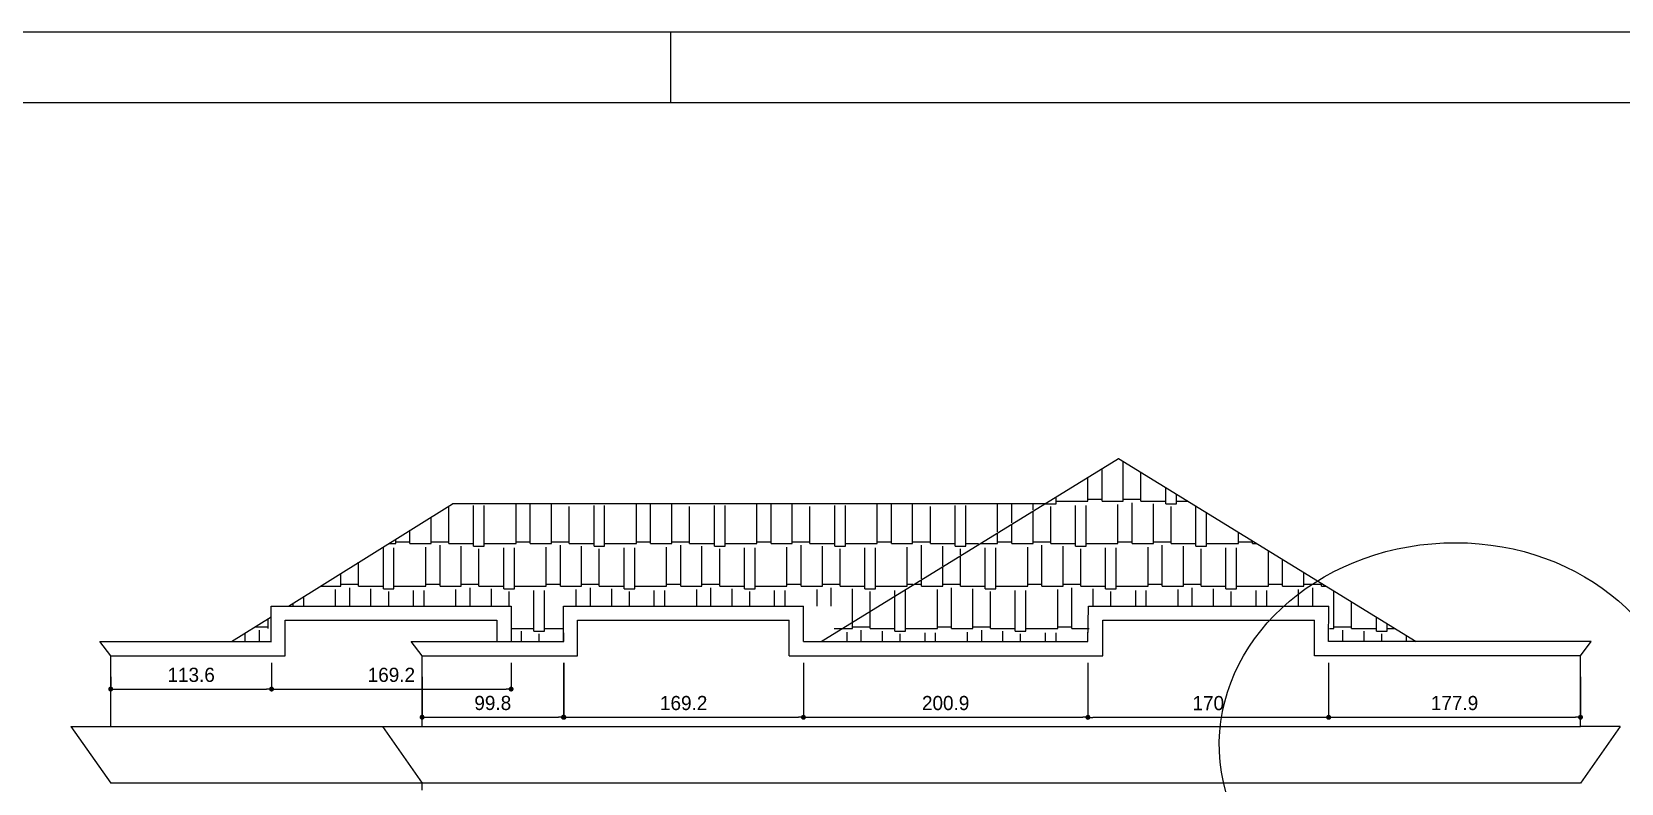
# Model space of a CAD drawing. Extents: x -1098 to 3016, y -832 to 644.
# Drawn here: x -901.8 to -677.3, y -291.1 to -185 of the extents above; entities that cross this region are included whole.
import ezdxf

# ---------------------------------------------------------------- set-up
doc = ezdxf.new("R2010")
doc.units = 0
doc.header["$MEASUREMENT"] = 0
doc.layers.get('0').update_dxf_attribs({"linetype": 'CONTINUOUS'})
doc.layers.get('DEFPOINTS').update_dxf_attribs({"linetype": 'CONTINUOUS'})
for name, color, linetype in [('ESQUADRIAS', 2, 'CONTINUOUS'), ('HACHURA', 1, 'CONTINUOUS'), ('MARGEXT', 2, 'CONTINUOUS'), ('MARGINT', 6, 'CONTINUOUS'), ('PAREDE', 1, 'CONTINUOUS'), ('PAREDES', 7, 'CONTINUOUS'), ('TELHADO', 2, 'CONTINUOUS')]:
    doc.layers.add(name, color=color, linetype=linetype)
doc.dimstyles.new('ISO-25', dxfattribs={"dimtxt": 10, "dimasz": 3.5, "dimexe": 1.25, "dimexo": 15, "dimgap": 5, "dimtad": 1, "dimdec": 1, "dimtxsty": 'STANDARD', "dimblk": 'DOT', "dimcen": 2.5, "dimclrd": 1, "dimclre": 1, "dimclrt": 2, "dimazin": 3, "dimtfac": 1, "dimtdec": 1, "dimtmove": 0, "dimatfit": 3})

# ---------------------------------------------------------------- blocks, each defined once
blk = doc.blocks.new('_DOT')
at = {"color": 0, "linetype": 'BYBLOCK'}
blk.add_line((-0.5, 0), (-1, 0), dxfattribs=at)
at = {"color": 0, "linetype": 'BYBLOCK', "const_width": 0.5}
blk.add_lwpolyline([(-0.25, 0, 1), (0.25, 0, 1)], format="xyb", close=True, dxfattribs=at)
blk = doc.blocks.new('*D163')
at = {"color": 1, "linetype": 'BYBLOCK'}
for p, q in [((-826.61, -274.06), (-826.61, -282.01)), ((-792.78, -274.06), (-792.78, -282.01)), ((-825.91, -281.76), (-793.48, -281.76))]:
    blk.add_line(p, q, dxfattribs=at)
at = {"layer": 'DEFPOINTS', "color": 0, "linetype": 'BYBLOCK'}
for p in [(-826.61, -271.06), (-792.78, -271.06), (-792.78, -281.76)]:
    blk.add_point(p, dxfattribs=at)
at = {"color": 1, "linetype": 'BYBLOCK', "xscale": 0.7000000000000001, "yscale": 0.7000000000000001, "zscale": 0.7000000000000001, "rotation": 180}
blk.add_blockref('_DOT', (-826.61, -281.76), dxfattribs=at)
at = {"color": 1, "linetype": 'BYBLOCK', "xscale": 0.7000000000000001, "yscale": 0.7000000000000001, "zscale": 0.7000000000000001}
blk.add_blockref('_DOT', (-792.78, -281.76), dxfattribs=at)
at = {"color": 2, "linetype": 'BYBLOCK', "insert": (-809.7, -279.76), "char_height": 2, "attachment_point": 5}
blk.add_mtext('169.2', dxfattribs=at)
blk = doc.blocks.new('*D164')
at = {"color": 1, "linetype": 'BYBLOCK'}
for p, q in [((-846.64, -276.06), (-846.64, -282)), ((-826.68, -274.06), (-826.68, -282)), ((-845.94, -281.75), (-827.38, -281.75))]:
    blk.add_line(p, q, dxfattribs=at)
at = {"layer": 'DEFPOINTS', "color": 0, "linetype": 'BYBLOCK'}
for p in [(-826.68, -271.06), (-846.64, -273.06), (-826.68, -281.75)]:
    blk.add_point(p, dxfattribs=at)
at = {"color": 1, "linetype": 'BYBLOCK', "xscale": 0.7000000000000001, "yscale": 0.7000000000000001, "zscale": 0.7000000000000001, "rotation": 180}
blk.add_blockref('_DOT', (-846.64, -281.75), dxfattribs=at)
at = {"color": 1, "linetype": 'BYBLOCK', "xscale": 0.7000000000000001, "yscale": 0.7000000000000001, "zscale": 0.7000000000000001}
blk.add_blockref('_DOT', (-826.68, -281.75), dxfattribs=at)
at = {"color": 2, "linetype": 'BYBLOCK', "insert": (-836.66, -279.75), "char_height": 2, "attachment_point": 5}
blk.add_mtext('99.8', dxfattribs=at)
blk = doc.blocks.new('*D165')
at = {"color": 1, "linetype": 'BYBLOCK'}
for p, q in [((-867.9, -274.06), (-867.9, -278.03)), ((-834.07, -274.06), (-834.07, -278.03)), ((-867.2, -277.78), (-834.77, -277.78))]:
    blk.add_line(p, q, dxfattribs=at)
at = {"layer": 'DEFPOINTS', "color": 0, "linetype": 'BYBLOCK'}
for p in [(-867.9, -271.06), (-834.07, -271.06), (-834.07, -277.78)]:
    blk.add_point(p, dxfattribs=at)
at = {"color": 1, "linetype": 'BYBLOCK', "xscale": 0.7000000000000001, "yscale": 0.7000000000000001, "zscale": 0.7000000000000001, "rotation": 180}
blk.add_blockref('_DOT', (-867.9, -277.78), dxfattribs=at)
at = {"color": 1, "linetype": 'BYBLOCK', "xscale": 0.7000000000000001, "yscale": 0.7000000000000001, "zscale": 0.7000000000000001}
blk.add_blockref('_DOT', (-834.07, -277.78), dxfattribs=at)
at = {"color": 2, "linetype": 'BYBLOCK', "insert": (-850.98, -275.78), "char_height": 2, "attachment_point": 5}
blk.add_mtext('169.2', dxfattribs=at)
blk = doc.blocks.new('*D166')
at = {"color": 1, "linetype": 'BYBLOCK'}
for p, q in [((-890.62, -276.06), (-890.62, -278.03)), ((-867.9, -274.06), (-867.9, -278.03)), ((-889.92, -277.78), (-868.6, -277.78))]:
    blk.add_line(p, q, dxfattribs=at)
at = {"layer": 'DEFPOINTS', "color": 0, "linetype": 'BYBLOCK'}
for p in [(-867.9, -271.06), (-890.62, -273.06), (-867.9, -277.78)]:
    blk.add_point(p, dxfattribs=at)
at = {"color": 1, "linetype": 'BYBLOCK', "xscale": 0.7000000000000001, "yscale": 0.7000000000000001, "zscale": 0.7000000000000001, "rotation": 180}
blk.add_blockref('_DOT', (-890.62, -277.78), dxfattribs=at)
at = {"color": 1, "linetype": 'BYBLOCK', "xscale": 0.7000000000000001, "yscale": 0.7000000000000001, "zscale": 0.7000000000000001}
blk.add_blockref('_DOT', (-867.9, -277.78), dxfattribs=at)
at = {"color": 2, "linetype": 'BYBLOCK', "insert": (-879.26, -275.78), "char_height": 2, "attachment_point": 5}
blk.add_mtext('113.6', dxfattribs=at)
blk = doc.blocks.new('*D167')
at = {"color": 1, "linetype": 'BYBLOCK'}
for p, q in [((-752.61, -274.06), (-752.61, -282.02)), ((-718.61, -274.06), (-718.61, -282.02)), ((-719.31, -281.77), (-751.91, -281.77))]:
    blk.add_line(p, q, dxfattribs=at)
at = {"layer": 'DEFPOINTS', "color": 0, "linetype": 'BYBLOCK'}
for p in [(-752.61, -271.06), (-718.61, -271.06), (-752.61, -281.77)]:
    blk.add_point(p, dxfattribs=at)
at = {"color": 1, "linetype": 'BYBLOCK', "xscale": 0.7000000000000001, "yscale": 0.7000000000000001, "zscale": 0.7000000000000001, "rotation": 180}
blk.add_blockref('_DOT', (-752.61, -281.77), dxfattribs=at)
at = {"color": 1, "linetype": 'BYBLOCK', "xscale": 0.7000000000000001, "yscale": 0.7000000000000001, "zscale": 0.7000000000000001}
blk.add_blockref('_DOT', (-718.61, -281.77), dxfattribs=at)
at = {"color": 2, "linetype": 'BYBLOCK', "insert": (-735.61, -279.77), "char_height": 2, "attachment_point": 5}
blk.add_mtext('170', dxfattribs=at)
blk = doc.blocks.new('*D168')
at = {"color": 1, "linetype": 'BYBLOCK'}
for p, q in [((-718.61, -274.06), (-718.61, -282.01)), ((-683.04, -276.06), (-683.04, -282.01)), ((-717.91, -281.76), (-683.74, -281.76))]:
    blk.add_line(p, q, dxfattribs=at)
at = {"layer": 'DEFPOINTS', "color": 0, "linetype": 'BYBLOCK'}
for p in [(-718.61, -271.06), (-683.04, -273.06), (-683.04, -281.76)]:
    blk.add_point(p, dxfattribs=at)
at = {"color": 1, "linetype": 'BYBLOCK', "xscale": 0.7000000000000001, "yscale": 0.7000000000000001, "zscale": 0.7000000000000001, "rotation": 180}
blk.add_blockref('_DOT', (-718.61, -281.76), dxfattribs=at)
at = {"color": 1, "linetype": 'BYBLOCK', "xscale": 0.7000000000000001, "yscale": 0.7000000000000001, "zscale": 0.7000000000000001}
blk.add_blockref('_DOT', (-683.04, -281.76), dxfattribs=at)
at = {"color": 2, "linetype": 'BYBLOCK', "insert": (-700.83, -279.76), "char_height": 2, "attachment_point": 5}
blk.add_mtext('177.9', dxfattribs=at)
blk = doc.blocks.new('*D169')
at = {"color": 1, "linetype": 'BYBLOCK'}
for p, q in [((-792.78, -274.06), (-792.78, -282.01)), ((-752.61, -274.06), (-752.61, -282.01)), ((-792.08, -281.76), (-753.31, -281.76))]:
    blk.add_line(p, q, dxfattribs=at)
at = {"layer": 'DEFPOINTS', "color": 0, "linetype": 'BYBLOCK'}
for p in [(-792.78, -271.06), (-752.61, -271.06), (-752.61, -281.76)]:
    blk.add_point(p, dxfattribs=at)
at = {"color": 1, "linetype": 'BYBLOCK', "xscale": 0.7000000000000001, "yscale": 0.7000000000000001, "zscale": 0.7000000000000001, "rotation": 180}
blk.add_blockref('_DOT', (-792.78, -281.76), dxfattribs=at)
at = {"color": 1, "linetype": 'BYBLOCK', "xscale": 0.7000000000000001, "yscale": 0.7000000000000001, "zscale": 0.7000000000000001}
blk.add_blockref('_DOT', (-752.61, -281.76), dxfattribs=at)
at = {"color": 2, "linetype": 'BYBLOCK', "insert": (-772.7, -279.76), "char_height": 2, "attachment_point": 5}
blk.add_mtext('200.9', dxfattribs=at)

msp = doc.modelspace()

# ---------------------------------------------------------------- linework, layer by layer
at = {"layer": 'ESQUADRIAS', "color": 4}
for points in [[(-865.527, -266.063), (-842.371, -251.63)], [(-758.703, -251.63), (-842.371, -251.63)], [(-867.966, -271.063), (-867.966, -266.063)], [(-867.966, -266.063), (-834.066, -266.063)], [(-834.066, -266.063), (-834.066, -271.063)], [(-873.549, -271.063), (-867.966, -267.584)], [(-890.622, -273.063), (-892.143, -271.063)], [(-892.143, -271.063), (-867.895, -271.063)], [(-890.622, -283.063), (-890.622, -273.063)], [(-896.231, -283.063), (-890.622, -283.063)], [(-896.231, -283.063), (-890.622, -291.063)]]:
    msp.add_lwpolyline(points, dxfattribs=at)
at = {"layer": 'ESQUADRIAS', "color": 1}
msp.add_ellipse((-701.181, -285.269), major_axis=(-32.85, -1.371), ratio=0.856092, start_param=-1.5707963, end_param=4.712389, dxfattribs=at)
at = {"layer": 'HACHURA', "color": 2}
for p, q in [((-750.612, -251.235), (-750.612, -246.652)), ((-748.308, -245.235), (-748.233, -245.235)), ((-747.612, -251.235), (-747.612, -245.617)), ((-752.612, -251.235), (-752.612, -247.883)), ((-745.112, -251.235), (-745.112, -247.155)), ((-757.112, -251.61), (-757.112, -250.651)), ((-757.112, -251.235), (-752.612, -251.235)), ((-752.612, -250.985), (-750.612, -250.985)), ((-750.612, -251.235), (-747.612, -251.235)), ((-747.612, -250.985), (-745.112, -250.985)), ((-745.112, -251.235), (-741.612, -251.235)), ((-741.612, -251.61), (-741.612, -249.309)), ((-740.112, -251.61), (-740.112, -250.231)), ((-740.112, -251.235), (-738.48, -251.235)), ((-760.362, -257.235), (-760.362, -252.65)), ((-758.612, -251.61), (-758.612, -251.574)), ((-758.612, -251.61), (-757.112, -251.61)), ((-757.862, -257.235), (-757.862, -251.985)), ((-754.362, -257.61), (-754.362, -251.86)), ((-752.862, -257.61), (-752.862, -251.86)), ((-748.362, -257.235), (-748.362, -251.735)), ((-746.362, -257.235), (-746.362, -251.485)), ((-743.362, -257.235), (-743.362, -251.61)), ((-741.612, -251.61), (-740.112, -251.61)), ((-740.862, -257.235), (-740.862, -251.985)), ((-737.362, -257.61), (-737.362, -251.923)), ((-735.862, -257.61), (-735.862, -252.846)), ((-765.362, -257.235), (-765.362, -255.726)), ((-763.362, -257.235), (-763.362, -254.496)), ((-731.362, -257.235), (-731.362, -255.614)), ((-767.815, -257.235), (-765.362, -257.235)), ((-767.112, -263.61), (-767.112, -257.86)), ((-765.612, -263.61), (-765.612, -257.86)), ((-765.362, -256.985), (-763.362, -256.985)), ((-763.362, -257.235), (-760.362, -257.235)), ((-761.112, -263.235), (-761.112, -257.735)), ((-760.362, -256.985), (-757.862, -256.985)), ((-759.112, -263.235), (-759.112, -257.485)), ((-757.862, -257.235), (-754.362, -257.235)), ((-756.112, -263.235), (-756.112, -257.61)), ((-754.362, -257.61), (-752.862, -257.61)), ((-753.612, -263.235), (-753.612, -257.985)), ((-752.862, -257.235), (-748.362, -257.235)), ((-750.112, -263.61), (-750.112, -257.86)), ((-748.612, -263.61), (-748.612, -257.86)), ((-748.362, -256.985), (-746.362, -256.985)), ((-746.362, -257.235), (-743.362, -257.235)), ((-744.112, -263.235), (-744.112, -257.735)), ((-743.362, -256.985), (-740.862, -256.985)), ((-742.112, -263.235), (-742.112, -257.485)), ((-740.862, -257.235), (-737.362, -257.235)), ((-739.112, -263.235), (-739.112, -257.61)), ((-737.362, -257.61), (-735.862, -257.61)), ((-736.612, -263.235), (-736.612, -257.985)), ((-735.862, -257.235), (-731.362, -257.235)), ((-733.112, -263.61), (-733.112, -257.86)), ((-731.612, -263.61), (-731.612, -257.86)), ((-731.362, -256.985), (-729.362, -256.985)), ((-729.362, -257.235), (-729.362, -256.845)), ((-729.362, -257.235), (-728.726, -257.235)), ((-770.612, -263.235), (-770.612, -258.956)), ((-727.112, -263.235), (-727.112, -258.229)), ((-725.112, -263.235), (-725.112, -259.459)), ((-776.112, -263.235), (-776.112, -262.339)), ((-773.112, -263.235), (-773.112, -260.494)), ((-722.112, -263.235), (-722.112, -261.305)), ((-779.862, -269.61), (-779.862, -264.646)), ((-778.362, -269.61), (-778.362, -263.86)), ((-777.162, -262.985), (-776.112, -262.985)), ((-776.112, -263.235), (-773.112, -263.235)), ((-773.862, -269.235), (-773.862, -263.735)), ((-773.112, -262.985), (-770.612, -262.985)), ((-771.862, -269.235), (-771.862, -263.485)), ((-770.612, -263.235), (-767.112, -263.235)), ((-768.862, -269.235), (-768.862, -263.61)), ((-767.112, -263.61), (-765.612, -263.61)), ((-766.362, -269.235), (-766.362, -263.985)), ((-765.612, -263.235), (-761.112, -263.235)), ((-762.862, -269.61), (-762.862, -263.86)), ((-761.362, -269.61), (-761.362, -263.86)), ((-761.112, -262.985), (-759.112, -262.985)), ((-759.112, -263.235), (-756.112, -263.235)), ((-756.862, -269.235), (-756.862, -263.735)), ((-756.112, -262.985), (-753.612, -262.985)), ((-754.862, -269.235), (-754.862, -263.485)), ((-753.612, -263.235), (-750.112, -263.235)), ((-751.862, -266.063), (-751.862, -263.61)), ((-750.112, -263.61), (-748.612, -263.61)), ((-749.362, -266.063), (-749.362, -263.985)), ((-748.612, -263.235), (-744.112, -263.235)), ((-745.862, -266.063), (-745.862, -263.86)), ((-744.362, -266.063), (-744.362, -263.86)), ((-744.112, -262.985), (-742.112, -262.985)), ((-742.112, -263.235), (-739.112, -263.235)), ((-739.862, -266.063), (-739.862, -263.735)), ((-739.112, -262.985), (-736.612, -262.985)), ((-737.862, -266.063), (-737.862, -263.485)), ((-736.612, -263.235), (-733.112, -263.235)), ((-734.862, -266.063), (-734.862, -263.61)), ((-733.112, -263.61), (-731.612, -263.61)), ((-732.362, -266.063), (-732.362, -263.985)), ((-731.612, -263.235), (-727.112, -263.235)), ((-728.862, -266.063), (-728.862, -263.86)), ((-727.362, -266.063), (-727.362, -263.86)), ((-727.112, -262.985), (-725.112, -262.985)), ((-725.112, -263.235), (-722.112, -263.235)), ((-722.862, -266.063), (-722.862, -263.735)), ((-722.112, -262.985), (-719.612, -262.985)), ((-720.862, -266.063), (-720.862, -263.485)), ((-719.612, -263.235), (-719.612, -262.843)), ((-719.612, -263.235), (-718.973, -263.235)), ((-717.862, -269.235), (-717.862, -263.919)), ((-783.362, -269.235), (-783.362, -266.799)), ((-715.362, -269.235), (-715.362, -265.457)), ((-787.322, -269.235), (-785.862, -269.235)), ((-785.862, -269.235), (-785.862, -268.337)), ((-785.862, -268.985), (-783.362, -268.985)), ((-783.362, -269.235), (-779.862, -269.235)), ((-778.362, -269.235), (-773.862, -269.235)), ((-773.862, -268.985), (-771.862, -268.985)), ((-771.862, -269.235), (-768.862, -269.235)), ((-768.862, -268.985), (-766.362, -268.985)), ((-766.362, -269.235), (-762.862, -269.235)), ((-761.362, -269.235), (-756.862, -269.235)), ((-756.862, -268.985), (-754.862, -268.985)), ((-754.862, -269.235), (-752.416, -269.235)), ((-718.503, -269.235), (-717.862, -269.235)), ((-717.862, -268.985), (-715.362, -268.985)), ((-715.362, -269.235), (-711.862, -269.235)), ((-711.862, -269.61), (-711.862, -267.611)), ((-710.362, -269.61), (-710.362, -268.533)), ((-710.362, -269.235), (-709.22, -269.235)), ((-786.612, -271.063), (-786.612, -269.735)), ((-784.612, -271.063), (-784.612, -269.485)), ((-781.612, -271.063), (-781.612, -269.61)), ((-779.862, -269.61), (-778.362, -269.61)), ((-779.112, -271.063), (-779.112, -269.985)), ((-775.612, -271.063), (-775.612, -269.86)), ((-774.112, -271.063), (-774.112, -269.86)), ((-769.612, -271.063), (-769.612, -269.735)), ((-767.612, -271.063), (-767.612, -269.485)), ((-764.612, -271.063), (-764.612, -269.61)), ((-762.862, -269.61), (-761.362, -269.61)), ((-762.112, -271.063), (-762.112, -269.985)), ((-758.612, -271.063), (-758.612, -269.86)), ((-757.112, -271.063), (-757.112, -269.86)), ((-752.612, -271.063), (-752.612, -269.735)), ((-718.612, -271.063), (-718.612, -269.735)), ((-716.612, -271.063), (-716.612, -269.485)), ((-713.612, -271.063), (-713.612, -269.61)), ((-711.862, -269.61), (-710.362, -269.61)), ((-711.112, -271.063), (-711.112, -269.985)), ((-707.612, -271.063), (-707.612, -270.225))]:
    msp.add_line(p, q, dxfattribs=at)
at = {"layer": 'HACHURA', "color": 1}
for p, q in [((-845.362, -257.235), (-845.362, -253.494)), ((-842.862, -257.235), (-842.862, -251.985)), ((-839.362, -257.61), (-839.362, -251.86)), ((-837.862, -257.61), (-837.862, -251.86)), ((-833.362, -257.235), (-833.362, -251.735)), ((-831.362, -257.235), (-831.362, -251.63)), ((-828.362, -257.235), (-828.362, -251.63)), ((-825.862, -257.235), (-825.862, -251.985)), ((-822.362, -257.61), (-822.362, -251.86)), ((-820.862, -257.61), (-820.862, -251.86)), ((-816.362, -257.235), (-816.362, -251.735)), ((-814.362, -257.235), (-814.362, -251.63)), ((-811.362, -257.235), (-811.362, -251.63)), ((-808.862, -257.235), (-808.862, -251.985)), ((-805.362, -257.61), (-805.362, -251.86)), ((-803.862, -257.61), (-803.862, -251.86)), ((-799.362, -257.235), (-799.362, -251.735)), ((-797.362, -257.235), (-797.362, -251.63)), ((-794.362, -257.235), (-794.362, -251.63)), ((-791.862, -257.235), (-791.862, -251.985)), ((-788.362, -257.61), (-788.362, -251.86)), ((-786.862, -257.61), (-786.862, -251.86)), ((-782.362, -257.235), (-782.362, -251.735)), ((-780.362, -257.235), (-780.362, -251.63)), ((-777.362, -257.235), (-777.362, -251.63)), ((-774.862, -257.235), (-774.862, -251.985)), ((-771.362, -257.61), (-771.362, -251.86)), ((-769.862, -257.61), (-769.862, -251.86)), ((-765.362, -255.564), (-765.362, -251.735)), ((-763.362, -254.324), (-763.362, -251.63)), ((-760.362, -252.464), (-760.362, -251.63)), ((-848.362, -257.235), (-848.362, -255.364)), ((-852.112, -263.61), (-852.112, -257.86)), ((-851.364, -257.235), (-850.362, -257.235)), ((-850.612, -263.61), (-850.612, -257.86)), ((-850.362, -257.235), (-850.362, -256.611)), ((-850.362, -256.985), (-848.362, -256.985)), ((-848.362, -257.235), (-845.362, -257.235)), ((-846.112, -263.235), (-846.112, -257.735)), ((-845.362, -256.985), (-842.862, -256.985)), ((-844.112, -263.235), (-844.112, -257.485)), ((-842.862, -257.235), (-839.362, -257.235)), ((-841.112, -263.235), (-841.112, -257.61)), ((-839.362, -257.61), (-837.862, -257.61)), ((-838.612, -263.235), (-838.612, -257.985)), ((-837.862, -257.235), (-833.362, -257.235)), ((-835.112, -263.61), (-835.112, -257.86)), ((-833.612, -263.61), (-833.612, -257.86)), ((-833.362, -256.985), (-831.362, -256.985)), ((-831.362, -257.235), (-828.362, -257.235)), ((-829.112, -263.235), (-829.112, -257.735)), ((-828.362, -256.985), (-825.862, -256.985)), ((-827.112, -263.235), (-827.112, -257.485)), ((-825.862, -257.235), (-822.362, -257.235)), ((-824.112, -263.235), (-824.112, -257.61)), ((-822.362, -257.61), (-820.862, -257.61)), ((-821.612, -263.235), (-821.612, -257.985)), ((-820.862, -257.235), (-816.362, -257.235)), ((-818.112, -263.61), (-818.112, -257.86)), ((-816.612, -263.61), (-816.612, -257.86)), ((-816.362, -256.985), (-814.362, -256.985)), ((-814.362, -257.235), (-811.362, -257.235)), ((-812.112, -263.235), (-812.112, -257.735)), ((-811.362, -256.985), (-808.862, -256.985)), ((-810.112, -263.235), (-810.112, -257.485)), ((-808.862, -257.235), (-805.362, -257.235)), ((-807.112, -263.235), (-807.112, -257.61)), ((-805.362, -257.61), (-803.862, -257.61)), ((-804.612, -263.235), (-804.612, -257.985)), ((-803.862, -257.235), (-799.362, -257.235)), ((-801.112, -263.61), (-801.112, -257.86)), ((-799.612, -263.61), (-799.612, -257.86)), ((-799.362, -256.985), (-797.362, -256.985)), ((-797.362, -257.235), (-794.362, -257.235)), ((-795.112, -263.235), (-795.112, -257.735)), ((-794.362, -256.985), (-791.862, -256.985)), ((-793.112, -263.235), (-793.112, -257.485)), ((-791.862, -257.235), (-788.362, -257.235)), ((-790.112, -263.235), (-790.112, -257.61)), ((-788.362, -257.61), (-786.862, -257.61)), ((-787.612, -263.235), (-787.612, -257.985)), ((-786.862, -257.235), (-782.362, -257.235)), ((-784.112, -263.61), (-784.112, -257.86)), ((-782.612, -263.61), (-782.612, -257.86)), ((-782.362, -256.985), (-780.362, -256.985)), ((-780.362, -257.235), (-777.362, -257.235)), ((-778.112, -263.235), (-778.112, -257.735)), ((-777.362, -256.985), (-774.862, -256.985)), ((-776.112, -262.229), (-776.112, -257.485)), ((-774.862, -257.235), (-771.362, -257.235)), ((-773.112, -260.369), (-773.112, -257.61)), ((-771.362, -257.61), (-769.862, -257.61)), ((-770.612, -258.819), (-770.612, -257.985)), ((-769.862, -257.235), (-768.057, -257.235)), ((-855.612, -263.235), (-855.612, -259.883)), ((-858.112, -263.235), (-858.112, -261.441)), ((-863.362, -266.063), (-863.362, -264.714)), ((-860.99, -263.235), (-858.112, -263.235)), ((-858.862, -266.063), (-858.862, -263.735)), ((-858.112, -262.985), (-855.612, -262.985)), ((-856.862, -266.063), (-856.862, -263.485)), ((-855.612, -263.235), (-852.112, -263.235)), ((-853.862, -266.063), (-853.862, -263.61)), ((-852.112, -263.61), (-850.612, -263.61)), ((-851.362, -266.063), (-851.362, -263.985)), ((-850.612, -263.235), (-846.112, -263.235)), ((-847.862, -266.063), (-847.862, -263.86)), ((-846.362, -266.063), (-846.362, -263.86)), ((-846.112, -262.985), (-844.112, -262.985)), ((-844.112, -263.235), (-841.112, -263.235)), ((-841.862, -266.063), (-841.862, -263.735)), ((-841.112, -262.985), (-838.612, -262.985)), ((-839.862, -266.063), (-839.862, -263.485)), ((-838.612, -263.235), (-835.112, -263.235)), ((-836.862, -266.063), (-836.862, -263.61)), ((-835.112, -263.61), (-833.612, -263.61)), ((-834.362, -266.063), (-834.362, -263.985)), ((-833.612, -263.235), (-829.112, -263.235)), ((-830.862, -269.61), (-830.862, -263.86)), ((-829.362, -269.61), (-829.362, -263.86)), ((-829.112, -262.985), (-827.112, -262.985)), ((-827.112, -263.235), (-824.112, -263.235)), ((-824.862, -266.063), (-824.862, -263.735)), ((-824.112, -262.985), (-821.612, -262.985)), ((-822.862, -266.063), (-822.862, -263.485)), ((-821.612, -263.235), (-818.112, -263.235)), ((-819.862, -266.063), (-819.862, -263.61)), ((-818.112, -263.61), (-816.612, -263.61)), ((-817.362, -266.063), (-817.362, -263.985)), ((-816.612, -263.235), (-812.112, -263.235)), ((-813.862, -266.063), (-813.862, -263.86)), ((-812.362, -266.063), (-812.362, -263.86)), ((-812.112, -262.985), (-810.112, -262.985)), ((-810.112, -263.235), (-807.112, -263.235)), ((-807.862, -266.063), (-807.862, -263.735)), ((-807.112, -262.985), (-804.612, -262.985)), ((-805.862, -266.063), (-805.862, -263.485)), ((-804.612, -263.235), (-801.112, -263.235)), ((-802.862, -266.063), (-802.862, -263.61)), ((-801.112, -263.61), (-799.612, -263.61)), ((-800.362, -266.063), (-800.362, -263.985)), ((-799.612, -263.235), (-795.112, -263.235)), ((-796.862, -266.063), (-796.862, -263.86)), ((-795.362, -266.063), (-795.362, -263.86)), ((-795.112, -262.985), (-793.112, -262.985)), ((-793.112, -263.235), (-790.112, -263.235)), ((-790.862, -266.063), (-790.862, -263.735)), ((-790.112, -262.985), (-787.612, -262.985)), ((-788.862, -266.063), (-788.862, -263.485)), ((-787.612, -263.235), (-784.112, -263.235)), ((-785.862, -268.274), (-785.862, -263.61)), ((-784.112, -263.61), (-782.612, -263.61)), ((-783.362, -266.724), (-783.362, -263.985)), ((-782.612, -263.235), (-778.112, -263.235)), ((-779.862, -264.554), (-779.862, -263.86)), ((-778.112, -262.985), (-777.332, -262.985)), ((-864.862, -266.063), (-864.862, -265.649)), ((-870.215, -268.985), (-868.362, -268.985)), ((-834.066, -269.235), (-830.862, -269.235)), ((-829.362, -269.235), (-826.682, -269.235)), ((-788.433, -269.235), (-787.413, -269.235)), ((-871.612, -271.063), (-871.612, -269.856)), ((-869.612, -271.063), (-869.612, -269.485)), ((-832.612, -271.063), (-832.612, -269.61)), ((-830.862, -269.61), (-829.362, -269.61)), ((-830.112, -271.063), (-830.112, -269.985)), ((-826.612, -271.063), (-826.612, -269.86))]:
    msp.add_line(p, q, dxfattribs=at)
at = {"layer": 'MARGEXT'}
for p, q in [((-1097.5, -185), (-256.5, -185)), ((-811.5, -195), (-811.5, -185))]:
    msp.add_line(p, q, dxfattribs=at)
at = {"layer": 'MARGINT'}
msp.add_line((-1072.5, -195), (-266.5, -195), dxfattribs=at)
at = {"layer": 'PAREDE', "color": 2}
for points in [[(-865.966, -273.063), (-865.966, -268.063)], [(-865.966, -268.063), (-836.066, -268.063)], [(-836.066, -268.063), (-836.066, -271.063)], [(-824.682, -268.063), (-794.782, -268.063)], [(-824.682, -273.063), (-824.682, -268.063)], [(-794.782, -273.063), (-794.782, -268.063)], [(-750.502, -268.063), (-720.602, -268.063)], [(-750.502, -273.063), (-750.502, -268.063)], [(-720.602, -273.063), (-720.602, -268.063)], [(-890.622, -273.063), (-865.966, -273.063)], [(-846.642, -273.063), (-824.682, -273.063)], [(-794.782, -273.063), (-750.502, -273.063)], [(-683.042, -273.063), (-720.602, -273.063)], [(-890.622, -283.063), (-683.042, -283.063)], [(-683.042, -291.063), (-890.622, -291.063)]]:
    msp.add_lwpolyline(points, dxfattribs=at)
at = {"layer": 'PAREDES'}
for points in [[(-826.682, -266.063), (-792.782, -266.063)], [(-826.682, -271.063), (-826.682, -266.063)], [(-792.782, -271.063), (-792.782, -266.063)], [(-752.612, -271.063), (-752.502, -266.063)], [(-752.502, -266.063), (-718.602, -266.063)], [(-718.612, -271.063), (-718.602, -266.063)], [(-846.642, -273.063), (-848.163, -271.063)], [(-848.163, -271.063), (-826.612, -271.063)], [(-792.782, -271.063), (-752.612, -271.063)], [(-681.522, -271.063), (-718.612, -271.063)], [(-683.042, -273.063), (-681.522, -271.063)], [(-846.642, -283.063), (-846.642, -273.063)], [(-683.042, -283.063), (-683.042, -273.063)], [(-852.251, -283.063), (-846.642, -291.063)], [(-852.251, -283.063), (-846.642, -283.063)], [(-677.434, -283.063), (-683.042, -283.063)], [(-677.434, -283.063), (-683.042, -291.063)], [(-846.642, -292.063), (-846.642, -291.063)]]:
    msp.add_lwpolyline(points, dxfattribs=at)
at = {"layer": 'TELHADO', "color": 6}
msp.add_line((-868.362, -269.235), (-868.362, -267.83), dxfattribs=at)
at = {"layer": 'TELHADO', "color": 7}
for points in [[(-790.294, -271.063), (-748.27, -245.212)], [(-748.27, -245.212), (-706.249, -271.063)]]:
    msp.add_lwpolyline(points, dxfattribs=at)

# ---------------------------------------------------------------- dimensions: what is measured, and where the dimension line sits
at = {"layer": 'ESQUADRIAS', "color": 1}
for base, p1, p2, picture, middle in [((-867.895, -277.777), (-890.622, -273.063), (-867.895, -271.063), '*D166', (-879.259, -275.777)), ((-834.066, -277.777), (-867.895, -271.063), (-834.066, -271.063), '*D165', (-850.981, -275.777)), ((-826.682, -281.752), (-846.642, -273.063), (-826.682, -271.063), '*D164', (-836.662, -279.752)), ((-792.7824, -281.7639), (-826.6116, -271.0633), (-792.7824, -271.0633), '*D163', (-809.697, -279.7639)), ((-752.6116, -281.7639), (-792.7824, -271.0633), (-752.6116, -271.0633), '*D169', (-772.697, -279.7639)), ((-752.612, -281.77), (-718.612, -271.063), (-752.612, -271.063), '*D167', (-735.612, -279.77)), ((-683.0424, -281.7632), (-718.6116, -271.0633), (-683.0424, -273.0633), '*D168', (-700.827, -279.7632))]:
    dim = msp.add_linear_dim(base=base, p1=p1, p2=p2, dimstyle='ISO-25', override={"dimscale": 0.2, "dimlfac": 5}, dxfattribs=at)
    dim.commit()
    dim.dimension.update_dxf_attribs({"geometry": picture, "text_midpoint": middle})

doc.saveas('drawing.dxf')
